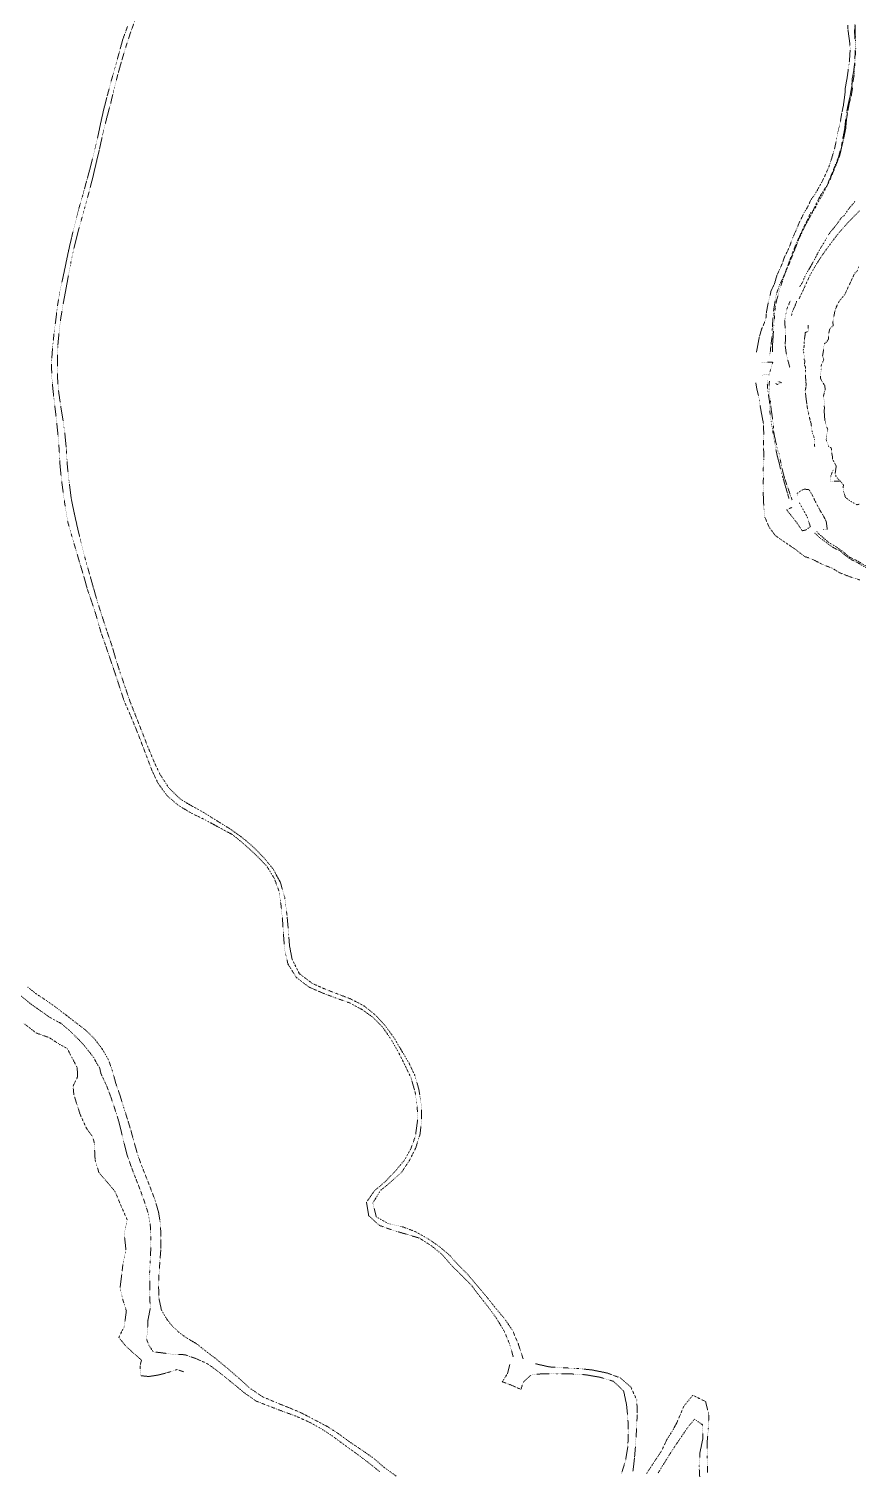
# Model space of a CAD drawing. Extents: x 682410 to 689460, y 7661803 to 7669124.
# Drawn here: x 684830 to 685257, y 7666067 to 7666807 of the extents above; entities that cross this region are included whole.
import ezdxf

# ---------------------------------------------------------------- set-up
doc = ezdxf.new("R2010")
doc.units = 0
doc.header["$MEASUREMENT"] = 0
doc.linetypes.add('DOT', pattern=[0.25, 0, -0.25])
doc.layers.add('02 TOE_Line', color=1, linetype='DOT', lineweight=20)

msp = doc.modelspace()

# ---------------------------------------------------------------- linework, layer by layer
at = {"layer": '02 TOE_Line'}
for points in [[(684880.75, 7666808.5, 4436.52), (684878.37, 7666802, 4435.89), (684876.44, 7666795, 4435.11), (684874.38, 7666787.5, 4434.18), (684872.38, 7666780.5, 4433.26), (684870.38, 7666773, 4432.23), (684868.56, 7666766, 4431.07), (684866.88, 7666758.5, 4429.64), (684865.31, 7666751, 4428.44), (684863.5, 7666743.5, 4427.33), (684861.62, 7666736, 4426.31), (684859.69, 7666729, 4425.52), (684857.81, 7666722, 4424.81), (684855.75, 7666715, 4423.99), (684854, 7666708, 4423.14), (684852.13, 7666700.5, 4422.13), (684850.5, 7666693.5, 4421.14), (684848.94, 7666686, 4420.2), (684847.44, 7666679, 4419.39), (684845.94, 7666672, 4418.39), (684844.75, 7666665, 4417.52), (684843.87, 7666657.5, 4416.62), (684842.94, 7666650.5, 4415.71), (684842.19, 7666643, 4414.62), (684841.69, 7666636, 4413.72), (684841.81, 7666628.5, 4412.81), (684842.5, 7666621, 4412.06), (684843.38, 7666613.5, 4411.42), (684844.25, 7666606, 4410.73), (684845.06, 7666598, 4409.96), (684845.63, 7666591, 4409.24), (684846.06, 7666583, 4408.47), (684846.75, 7666576, 4407.83), (684847.69, 7666569, 4406.89), (684848.69, 7666562, 4405.81), (684850, 7666554, 4404.6), (684852, 7666547, 4403.4), (684854.06, 7666540, 4402.13), (684856.12, 7666533, 4400.76), (684858.25, 7666526, 4399.05), (684860.19, 7666519, 4397.64), (684862.63, 7666512, 4396.22), (684864.88, 7666505, 4394.79), (684867.13, 7666497, 4393.16), (684869.44, 7666490.5, 4392.24), (684871.81, 7666483.5, 4391.31), (684874.38, 7666476, 4390.83), (684876.69, 7666469, 4390.04), (684879.13, 7666461.5, 4389.03), (684882.25, 7666454.5, 4388.17), (684885.31, 7666447, 4387.57), (684888.06, 7666440, 4387.04), (684890.69, 7666433, 4386.62), (684893.38, 7666426, 4386.33), (684896.44, 7666419.5, 4386.24), (684901.13, 7666413, 4386.48), (684907, 7666408, 4386.73), (684913.75, 7666404, 4386.87), (684920.94, 7666400.5, 4386.95), (684928.25, 7666396.5, 4386.86), (684934.81, 7666393, 4386.69), (684940.94, 7666388, 4386.46), (684946.87, 7666382.5, 4386.32), (684952.31, 7666377, 4386.35), (684956.31, 7666370.5, 4386.49), (684958.69, 7666364, 4386.74), (684959.81, 7666356.5, 4387.06), (684960.56, 7666349, 4387.43), (684961, 7666342, 4387.84), (684961.62, 7666334, 4388.14), (684963.31, 7666326.5, 4388.33), (684967.69, 7666319.5, 4388.69), (684974.31, 7666314.5, 4389.17), (684981.31, 7666311.5, 4389.66), (684987.94, 7666309, 4390.12), (684995.06, 7666306.5, 4390.38), (685001.56, 7666303, 4390.63), (685007.12, 7666299, 4391.06), (685012.06, 7666294, 4391.52), (685016.19, 7666288, 4392), (685020, 7666281.5, 4392.51), (685023.5, 7666274.5, 4393.09), (685026.62, 7666268, 4393.81), (685028.81, 7666260.5, 4394.55), (685029.88, 7666253, 4395.42), (685030, 7666246, 4396.51), (685028.94, 7666238, 4398.01), (685026.56, 7666231.5, 4399.73), (685023.19, 7666225.5, 4401.45), (685018.56, 7666220, 4403.45), (685013.31, 7666214.5, 4405.16), (685007.94, 7666210, 4406.22), (685003.75, 7666204, 4406.7), (685004.88, 7666197, 4407.44), (685010.5, 7666192, 4408.75), (685017.44, 7666189.5, 4410.19), (685024.31, 7666187.5, 4411.63), (685031, 7666185.5, 4413.02), (685037.25, 7666181.5, 4414.38), (685042.75, 7666177, 4416.22), (685047.44, 7666171.5, 4417.98), (685052.5, 7666166.5, 4419.62), (685057.56, 7666161.5, 4421.25), (685062.06, 7666155.5, 4422.16), (685066.44, 7666150, 4423.17), (685070.81, 7666144, 4424.34), (685074.69, 7666137.5, 4425.74), (685077.38, 7666131, 4426.85), (685079.25, 7666124.5, 4428.05)], [(685084.31, 7666123.5, 4428.07), (685081.88, 7666131, 4427.12), (685078.94, 7666138, 4426.03), (685074.81, 7666144, 4424.79), (685070.19, 7666149.5, 4423.54), (685065.44, 7666155.5, 4422.48), (685060.75, 7666161, 4421.47), (685056.19, 7666166.5, 4420.11), (685051.19, 7666171.5, 4418.38), (685046.19, 7666177, 4416.74), (685040.81, 7666181.5, 4415.01), (685034.94, 7666185.5, 4413.56), (685028.5, 7666189, 4412.29), (685021.81, 7666191.5, 4410.85), (685014.88, 7666193, 4409.41), (685008.81, 7666196.5, 4407.68), (685007, 7666203.5, 4406.66), (685010.94, 7666210, 4405.87), (685016.44, 7666214.5, 4404.64), (685021.88, 7666219.5, 4402.82), (685025.88, 7666225.5, 4400.95), (685029.13, 7666232, 4399.29), (685031.31, 7666239, 4397.68), (685032.12, 7666246.5, 4396.4), (685031.94, 7666254, 4395.36), (685030.69, 7666262, 4394.49), (685028.69, 7666269, 4393.76), (685025.62, 7666275.5, 4393.11), (685022.06, 7666281.5, 4392.56), (685017.94, 7666288.5, 4391.98), (685013.19, 7666295, 4391.49), (685008, 7666300.5, 4391.02), (685002.38, 7666305, 4390.69), (684995.63, 7666308.5, 4390.32), (684989.12, 7666311, 4390.02), (684982.56, 7666313.5, 4389.53), (684975.88, 7666316.5, 4389.06), (684969.19, 7666321.5, 4388.67), (684965.44, 7666329, 4388.32), (684964.13, 7666336, 4388.1), (684963.56, 7666343.5, 4387.71), (684962.81, 7666352, 4387.22), (684961.69, 7666360.5, 4386.87), (684959.44, 7666368.5, 4386.63), (684955.56, 7666375.5, 4386.41), (684951.06, 7666381, 4386.25), (684945.69, 7666386.5, 4386.31), (684939.81, 7666391.5, 4386.52), (684933.5, 7666396, 4386.74), (684927, 7666400, 4386.89), (684920.62, 7666404, 4386.85), (684914.31, 7666407.5, 4386.77), (684908.31, 7666411, 4386.67), (684902.06, 7666417, 4386.34), (684897.5, 7666424, 4386.25), (684894.44, 7666430.5, 4386.53), (684891.31, 7666438, 4386.91), (684888.19, 7666446, 4387.42), (684885.06, 7666454, 4388.07), (684882.06, 7666461.5, 4388.94), (684879.69, 7666468.5, 4389.86), (684876.94, 7666476.5, 4390.72), (684874.69, 7666483.5, 4391.39), (684872.81, 7666490, 4392.02), (684870.06, 7666498, 4393.11), (684867.81, 7666505, 4394.48), (684865.38, 7666512.5, 4396.1), (684863.38, 7666519.5, 4397.47), (684861.25, 7666527, 4399.06), (684858.94, 7666535, 4400.91), (684856.94, 7666543, 4402.51), (684855.25, 7666550, 4403.78), (684853.44, 7666558, 4405.14), (684851.88, 7666565.5, 4406.43), (684850.81, 7666574, 4407.61), (684849.88, 7666582, 4408.46), (684849.38, 7666590.5, 4409.12), (684848.62, 7666598.5, 4409.97), (684847.62, 7666606, 4410.73), (684846.31, 7666614, 4411.46), (684845.25, 7666621.5, 4412.07), (684844.69, 7666629, 4412.84), (684844.69, 7666636.5, 4413.74), (684844.88, 7666644, 4414.75), (684845.63, 7666652, 4415.82), (684846.5, 7666659, 4416.79), (684847.69, 7666666, 4417.71), (684849, 7666673, 4418.69), (684850.38, 7666680.5, 4419.58), (684851.69, 7666687.5, 4420.43), (684853.19, 7666694.5, 4421.34), (684855.06, 7666702, 4422.32), (684857, 7666709, 4423.3), (684858.94, 7666716, 4424.11), (684861, 7666723.5, 4424.9), (684862.81, 7666730.5, 4425.63), (684864.56, 7666738, 4426.5), (684866.38, 7666745.5, 4427.49), (684868, 7666753, 4428.53), (684869.94, 7666761, 4429.93), (684872.12, 7666769, 4431.31), (684874, 7666777, 4432.62), (684875.81, 7666784, 4433.59), (684877.94, 7666791.5, 4434.55), (684880.06, 7666798.5, 4435.42), (684882.19, 7666805, 4436.12), (684884.88, 7666812.5, 4436.8)], [(685251.39, 7666809.22, 4264.08), (685251.49, 7666806.84, 4263.75), (685251.96, 7666803.43, 4263.34), (685252.46, 7666799.6, 4262.87), (685252.59, 7666796.39, 4262.49), (685252.39, 7666792.94, 4262.08), (685252.16, 7666790.12, 4261.74), (685251.66, 7666786.61, 4261.26), (685251.13, 7666782.65, 4260.81), (685250.08, 7666776.87, 4260.15), (685249.95, 7666774.13, 4259.84), (685249.08, 7666767.61, 4259.1), (685248.26, 7666764.02, 4258.69), (685247.62, 7666759.77, 4258.21), (685246.33, 7666754.49, 4257.6), (685245.26, 7666748.92, 4256.96), (685244.53, 7666745.54, 4256.48), (685243.03, 7666740.51, 4255.98), (685241.75, 7666736.74, 4255.6), (685240.43, 7666733.51, 4255.26), (685238.25, 7666728.95, 4254.78), (685235.91, 7666724.7, 4254.31), (685234.31, 7666722.04, 4254.01), (685232.33, 7666719.34, 4253.63), (685230.96, 7666716.16, 4253.28), (685228.95, 7666712.78, 4252.97), (685226.3, 7666707.53, 4252.36), (685224.83, 7666703.76, 4251.79), (685223.07, 7666700.08, 4251.31), (685221.99, 7666696.94, 4250.98), (685220.76, 7666693.86, 4250.54), (685218.75, 7666689.89, 4250.1), (685217.68, 7666686.75, 4249.63), (685216.3, 7666683.61, 4249.28), (685214.93, 7666680.62, 4248.9), (685213.56, 7666675.97, 4248.63), (685211.95, 7666672.81, 4248.2), (685211.33, 7666670.09, 4247.93), (685210.43, 7666666.48, 4247.19), (685209.76, 7666662.8, 4246.44), (685209.47, 7666661.18, 4246.83), (685209.29, 7666658.62, 4246.46), (685208.38, 7666655.95, 4246.12), (685207.02, 7666652.87, 4245.95), (685205.83, 7666648.82, 4245.41), (685205.08, 7666644.68, 4244.27), (685204.4, 7666641.15, 4243.89)], [(685211.14, 7666639.54, 4242.59), (685211.53, 7666641.47, 4242.9), (685211.75, 7666644, 4243.17), (685212.38, 7666648.74, 4244.03), (685212.54, 7666653.08, 4244.59), (685212.76, 7666656.94, 4245.26), (685213.19, 7666662.18, 4245.87), (685214.03, 7666667.64, 4246.42), (685214.5, 7666670.57, 4247.06), (685214.89, 7666671.67, 4247.15), (685215.31, 7666672.83, 4247.07), (685216.27, 7666675.74, 4247.04), (685217.26, 7666677.67, 4247.85), (685218.98, 7666681.51, 4248.42), (685220.47, 7666685.43, 4248.79), (685221.56, 7666688.48, 4249.04), (685223.31, 7666693.03, 4249.6), (685225.2, 7666697.81, 4250.07), (685226.83, 7666701.33, 4250.73), (685228.91, 7666705.84, 4251.4), (685230.6, 7666709.01, 4251.81), (685232.12, 7666712.64, 4252.16), (685233.19, 7666713.34, 4252.22), (685236.22, 7666719.59, 4253.12), (685237.95, 7666722.7, 4253.49), (685240.71, 7666726.97, 4253.91), (685243.14, 7666732.84, 4254.48), (685244.94, 7666737.3, 4254.79), (685246.67, 7666741.58, 4255.12), (685248.16, 7666747.29, 4255.45), (685248.83, 7666751.04, 4255.89), (685249.84, 7666756.14, 4256.42), (685250.44, 7666762.27, 4256.95), (685251.35, 7666767.49, 4257.88), (685252.54, 7666772.63, 4258.35), (685253.46, 7666777.88, 4259.03), (685253.7, 7666781.9, 4259.59), (685254.42, 7666785.64, 4260.09), (685255.04, 7666790.89, 4261.14), (685255.13, 7666794.92, 4261.81), (685255.2, 7666800.13, 4262.25), (685254.88, 7666805.55, 4262.84), (685254.87, 7666809.85, 4263.53)], [(685212.71, 7666641.29, 4242.8), (685212.61, 7666644.2, 4243.32), (685212.86, 7666647.28, 4243.78), (685213.13, 7666651.84, 4244.57), (685213.26, 7666654.75, 4245.02), (685213.61, 7666658.47, 4245.4), (685213.58, 7666660.98, 4245.83), (685214.17, 7666663.87, 4246.19), (685214.69, 7666667.56, 4246.62), (685215.76, 7666671.05, 4247.2), (685216.52, 7666674.15, 4247.64), (685217.6, 7666677.11, 4248.03), (685219.08, 7666681.49, 4248.46), (685220.09, 7666684.18, 4248.75), (685221.39, 7666686.9, 4249.03), (685222.35, 7666689.37, 4249.42), (685224.4, 7666694.52, 4249.78), (685225.88, 7666698.38, 4250.26), (685227.46, 7666702.04, 4251.02), (685229.91, 7666707.05, 4251.64), (685231.96, 7666710.82, 4252.01), (685234.65, 7666715.4, 4252.89), (685237.09, 7666719.89, 4253.3), (685238.57, 7666722.44, 4253.57), (685240.11, 7666725.41, 4253.9), (685242.42, 7666730.11, 4254.32), (685243.87, 7666733.75, 4254.64), (685245.47, 7666737.71, 4254.91), (685247.26, 7666742.27, 4255.28), (685249.25, 7666750.84, 4256.19), (685250.3, 7666755.95, 4256.59), (685250.74, 7666760.92, 4256.95), (685251.26, 7666763.99, 4257.63), (685252.05, 7666768.66, 4258.16), (685253.2, 7666772.95, 4258.45), (685253.79, 7666776.6, 4258.98), (685254.1, 7666780.36, 4259.68), (685255.04, 7666785.89, 4260.22), (685255.03, 7666789.46, 4261.07), (685255.24, 7666793.36, 4261.78), (685255.45, 7666797.35, 4262.21), (685255.34, 7666801.86, 4262.57), (685255.16, 7666806.17, 4262.93), (685255.11, 7666809.55, 4263.6)], [(685241.26, 7666701.23, 4247.78), (685241.62, 7666701.73, 4247.79), (685241.65, 7666701.76, 4247.79), (685242.53, 7666703, 4247.84), (685242.98, 7666703.53, 4247.86), (685243.5, 7666704.13, 4247.88), (685244.19, 7666705, 4247.91), (685244.63, 7666705.54, 4247.92), (685244.68, 7666705.6, 4247.93), (685245.42, 7666706.51, 4247.95), (685246.52, 7666707.99, 4247.99), (685246.89, 7666708.5, 4248), (685247.1, 7666708.78, 4248.01), (685247.33, 7666709.16, 4248.02), (685247.77, 7666709.9, 4248.04), (685247.95, 7666710.05, 4248.04), (685248.88, 7666710.83, 4248.04), (685249.59, 7666711.42, 4248.03), (685249.98, 7666712, 4248.04), (685250.98, 7666713.46, 4248.04), (685251.19, 7666713.76, 4248.03), (685251.39, 7666714.05, 4248.03), (685252.12, 7666715.07, 4248.02), (685252.4, 7666715.47, 4248.02), (685252.59, 7666715.72, 4248.01), (685253.59, 7666716.83, 4247.95), (685254.04, 7666717.34, 4247.93), (685254.99, 7666718.53, 4247.87)], [(685226.33, 7666668.62, 4246.14), (685228.36, 7666672.81, 4246.3), (685230.35, 7666677.26, 4246.55), (685232.14, 7666681.03, 4246.76), (685234.36, 7666684.93, 4247), (685236.82, 7666688.86, 4247.22), (685239.52, 7666692.79, 4247.39), (685242.4, 7666696.71, 4247.54), (685245.25, 7666700.5, 4247.67), (685248.19, 7666704.1, 4247.77), (685251.24, 7666707.47, 4247.88), (685254.32, 7666710.67, 4247.92), (685257.41, 7666713.76, 4247.86)], [(685240.39, 7666699.75, 4247.72), (685239.4, 7666697.87, 4247.63), (685239, 7666697.22, 4247.61), (685238.74, 7666696.8, 4247.59), (685238.55, 7666696.49, 4247.58), (685238.14, 7666695.82, 4247.55), (685237.54, 7666694.85, 4247.51), (685237.19, 7666694.29, 4247.49), (685236.53, 7666693.08, 4247.43), (685235.74, 7666691.64, 4247.37), (685234.78, 7666689.79, 4247.25), (685234.4, 7666689.05, 4247.2), (685233.47, 7666687.31, 4247.11), (685233.16, 7666686.77, 4247.08), (685232.27, 7666685.22, 4247), (685232.12, 7666684.94, 4246.98), (685231.63, 7666684.07, 4246.93), (685230.7, 7666682.56, 4246.83), (685230.33, 7666681.99, 4246.81), (685229.88, 7666681.3, 4246.78), (685229.78, 7666681.08, 4246.77), (685229.25, 7666679.83, 4246.7), (685229.14, 7666679.56, 4246.68), (685228.83, 7666678.81, 4246.64), (685228.43, 7666677.82, 4246.59), (685228.27, 7666677.42, 4246.56), (685228.08, 7666676.95, 4246.54), (685226.79, 7666675.04, 4246.44), (685226.76, 7666674.99, 4246.44), (685226.5, 7666674.62, 4246.43)], [(685256.92, 7666685, 4229.39), (685256.54, 7666683.68, 4229.02), (685256.21, 7666682.74, 4228.83), (685254.99, 7666681.77, 4228.76), (685253.68, 7666678.93, 4229.35), (685252.38, 7666676.21, 4229.13), (685250.98, 7666673.2, 4228.34), (685249.89, 7666670.78, 4228.65), (685248.2, 7666668.78, 4228.28), (685246.96, 7666667.25, 4228.32), (685245.51, 7666664.4, 4228.34), (685244.69, 7666661.97, 4228.4), (685244.24, 7666659.53, 4228.31), (685243.72, 7666656.7, 4228.2), (685243.83, 7666654.76, 4228.33), (685242.1, 7666653.09, 4228.31), (685241.62, 7666650.92, 4228.31), (685241.39, 7666647.79, 4228.11), (685240.77, 7666646.63, 4228.26), (685239.23, 7666645.29, 4228.59), (685238.95, 7666642.45, 4228.92), (685238.45, 7666639.29, 4229.04), (685238.98, 7666637.18, 4228.69), (685238.5, 7666636.13, 4228.9), (685237.6, 7666633.95, 4229.13), (685237.77, 7666632.06, 4229.24), (685237.33, 7666629.48, 4228.88), (685237.44, 7666627.3, 4228.04), (685238.19, 7666625.99, 4227.67), (685239.62, 7666623.77, 4228.41), (685239.71, 7666621.6, 4228.37), (685239.27, 7666620.13, 4228.33), (685238.94, 7666618.7, 4228.4), (685239.19, 7666616.33, 4228.48), (685239.27, 7666613.46, 4228.16), (685239.36, 7666612.31, 4228.14), (685239.28, 7666610.94, 4228.82), (685239.37, 7666608.17, 4229.43), (685239.66, 7666606.02, 4229.37), (685240.04, 7666604.5, 4229.14), (685240.44, 7666602.79, 4228.7), (685241.07, 7666601.38, 4228.25), (685240.75, 7666600.2, 4228.44), (685240.65, 7666598.65, 4228.82), (685240.24, 7666596.17, 4228.94), (685240.77, 7666594.85, 4228.85), (685241.5, 7666592.68, 4228.49), (685242.85, 7666591.83, 4228.13), (685243.1, 7666590.6, 4227.89), (685243.12, 7666589.32, 4228.1), (685243.46, 7666587.63, 4228.13), (685243.47, 7666586.11, 4228.1), (685244.8, 7666583.69, 4227.91), (685245.44, 7666582.58, 4227.9), (685245.35, 7666581.94, 4227.97), (685245.21, 7666580.89, 4228.02), (685244.9, 7666578.79, 4228.12), (685245.31, 7666577.27, 4228.17), (685246.45, 7666575.95, 4228.27), (685247.67, 7666574.53, 4228.33), (685249.14, 7666572.86, 4228.1), (685249.03, 7666571.38, 4228.67), (685249.24, 7666569.49, 4229.26), (685249.69, 7666567.83, 4229.33), (685250.23, 7666566.45, 4229.06), (685252.14, 7666564.88, 4228.72), (685254.2, 7666563.64, 4228.03), (685256.12, 7666562.66, 4226.99), (685257.44, 7666562.92, 4227.02)], [(685221.81, 7666667.57, 4247.44), (685220, 7666663.12, 4246.64), (685218.91, 7666657.38, 4246.03), (685219.36, 7666650.56, 4244.78), (685219.2, 7666644.35, 4244.34), (685219.8, 7666639.96, 4243.41), (685221.55, 7666633.23, 4242.54)], [(685222.5, 7666660.02, 4245.74), (685222.54, 7666660.97, 4245.78), (685222.8, 7666661.77, 4245.83), (685222.89, 7666662.05, 4245.84), (685223.04, 7666662.35, 4245.86), (685224.08, 7666664.53, 4245.99), (685224.24, 7666664.84, 4246), (685224.39, 7666665.3, 4246.01), (685224.79, 7666666.44, 4246.06), (685224.94, 7666666.86, 4246.07), (685225.1, 7666667.45, 4246.09)], [(685231.03, 7666654.98, 4239), (685231, 7666654.42, 4238.91), (685231.04, 7666654.09, 4238.8), (685231.06, 7666653.36, 4238.63), (685231.07, 7666652.79, 4238.5), (685231.09, 7666652.11, 4238.34), (685231.21, 7666651.94, 4238.23), (685230.48, 7666651.62, 4238.71), (685230.2, 7666651.5, 4238.9), (685230.11, 7666651.46, 4238.95), (685229.48, 7666651.2, 4239.37), (685229.52, 7666650.66, 4239.27), (685229.51, 7666650.63, 4239.27), (685229.38, 7666649.81, 4239.18), (685229.14, 7666648.23, 4239.02), (685229.06, 7666647.37, 4238.91), (685228.97, 7666646.37, 4238.79), (685228.94, 7666645.42, 4238.65), (685228.92, 7666644.51, 4238.51), (685228.91, 7666644.15, 4238.46), (685228.88, 7666643.83, 4238.41), (685228.75, 7666643.36, 4238.42), (685228.67, 7666643.07, 4238.42), (685228.54, 7666642.62, 4238.43), (685228.48, 7666641.98, 4238.4), (685228.65, 7666641.23, 4238.27), (685228.78, 7666640.68, 4238.18), (685228.87, 7666639.48, 4238.05), (685229, 7666637.65, 4237.85), (685229, 7666637.63, 4237.85), (685228.98, 7666637.01, 4237.8), (685229.34, 7666636.6, 4237.5), (685229.3, 7666636.3, 4237.5), (685229.29, 7666636.24, 4237.5), (685229.11, 7666634.99, 4237.5), (685229.11, 7666634.56, 4237.5), (685229.11, 7666634.54, 4237.5), (685229.49, 7666633.71, 4237.22), (685229.55, 7666633.58, 4237.18), (685229.55, 7666632.8, 4237.17), (685229.59, 7666631.8, 4237.16), (685229.59, 7666631.69, 4237.16), (685229.61, 7666631.04, 4237.15), (685229.63, 7666630.52, 4237.14), (685229.66, 7666629.22, 4237.11), (685229.68, 7666628.08, 4237.09), (685229.82, 7666626.21, 4237.04), (685229.92, 7666624.89, 4237), (685229.93, 7666624.81, 4237), (685229.94, 7666624.61, 4236.99), (685229.96, 7666624.47, 4236.99), (685229.86, 7666623.51, 4237.11), (685229.81, 7666623.09, 4237.16), (685229.72, 7666622.59, 4237.25), (685229.48, 7666621.42, 4237.46), (685229.53, 7666620.93, 4237.44), (685229.63, 7666619.99, 4237.41), (685229.86, 7666617.95, 4237.33), (685229.99, 7666616.89, 4237.29), (685230.01, 7666616.73, 4237.28), (685230.3, 7666614.6, 4237.18), (685230.46, 7666613.46, 4237.13), (685230.5, 7666613.18, 4237.11), (685230.71, 7666611.85, 4237.03), (685230.83, 7666611.15, 4236.99), (685231.16, 7666609.74, 4236.87), (685231.3, 7666609.12, 4236.82), (685231.63, 7666607.67, 4236.7), (685231.77, 7666607.09, 4236.65), (685231.78, 7666607, 4236.65), (685231.83, 7666606.79, 4236.63), (685231.85, 7666606.6, 4236.62), (685231.96, 7666606.21, 4236.55), (685232.16, 7666605.59, 4236.43), (685232.48, 7666604.56, 4236.24), (685232.64, 7666603.13, 4236.06), (685232.77, 7666602.11, 4235.93), (685232.99, 7666600.65, 4235.73), (685233.08, 7666600.03, 4235.64), (685233.26, 7666599.38, 4235.53), (685233.28, 7666599.31, 4235.51), (685233.99, 7666597.39, 4235.11), (685234.1, 7666597.11, 4235.05), (685234.19, 7666596.36, 4235.03), (685234.2, 7666596.09, 4235.04), (685234.22, 7666594.69, 4235.04), (685234.22, 7666593.99, 4235.05), (685234.24, 7666593.81, 4235.05), (685234.34, 7666592.7, 4235.09), (685234.36, 7666592.56, 4235.08)], [(685206.92, 7666635.91, 4239.81), (685212.77, 7666635.97, 4239.95), (685211.55, 7666631.68, 4239.43), (685210.85, 7666629.52, 4239.38), (685207.2, 7666629.34, 4239.88)], [(685257.56, 7666523.98, 4232.25), (685252.32, 7666525.65, 4232.93), (685247.03, 7666527.75, 4233.5), (685243.53, 7666529.96, 4233.67), (685238.41, 7666531.9, 4234.29), (685233.57, 7666534.44, 4234.92), (685229.09, 7666536.09, 4235.92), (685224.27, 7666539.82, 4236.04), (685220.4, 7666542.43, 4236.43), (685214.08, 7666546.8, 4236.52), (685210.88, 7666551.22, 4236.7), (685208.75, 7666556.17, 4237), (685208.18, 7666561.2, 4237.52), (685208, 7666565.88, 4237.84), (685207.78, 7666570.42, 4238.33), (685207.95, 7666576.05, 4238.84), (685207.91, 7666581.54, 4239.12), (685208.22, 7666586.23, 4239.2), (685208.03, 7666593.32, 4240.01), (685208.16, 7666598.76, 4240.2), (685207.99, 7666604.48, 4240.72), (685206.96, 7666609.75, 4241.16), (685206.24, 7666613.77, 4241.48), (685205.57, 7666618.23, 4241.64), (685204.55, 7666622.48, 4242.1), (685204.03, 7666625.55, 4242.5)], [(685209.85, 7666626.76, 4241.13), (685210.14, 7666622.3, 4240.96), (685210.54, 7666619.29, 4240.74), (685211.11, 7666615.85, 4240.71), (685211.27, 7666610.53, 4240.28), (685211.97, 7666605.37, 4239.77), (685212.76, 7666600.76, 4239.5), (685213.45, 7666595.7, 4239.13), (685214.51, 7666590.53, 4238.54), (685215.14, 7666587.57, 4238.21), (685216.04, 7666584.36, 4237.86), (685216.79, 7666580.97, 4237.72), (685218.02, 7666576.56, 4237.44), (685219.31, 7666572.13, 4236.85), (685220.32, 7666568.68, 4236.42), (685221.1, 7666565.85, 4236.32)], [(685222.71, 7666565.21, 4235.96), (685221.65, 7666568.17, 4236.54), (685220.32, 7666572.15, 4236.89), (685218.77, 7666576.53, 4237.41), (685217.54, 7666581.27, 4237.66), (685216.63, 7666585.83, 4238.05), (685216.14, 7666589.04, 4238.34), (685215.36, 7666590.35, 4238.37), (685214.66, 7666593.49, 4238.84), (685213.76, 7666597.44, 4239.13), (685213.25, 7666600.27, 4239.46), (685213.16, 7666603.16, 4239.62), (685212.71, 7666606.68, 4240.13), (685211.97, 7666611.68, 4240.18), (685211.63, 7666615.3, 4240.63), (685211.29, 7666618.24, 4240.78), (685210.84, 7666622.21, 4241.1), (685211.07, 7666626.36, 4241.06)], [(685215.33, 7666626.15, 4242.59), (685217.22, 7666625.48, 4242.75), (685217.12, 7666625.29, 4242.57), (685215.04, 7666624.47, 4242.67), (685214.08, 7666625.3, 4242.64)], [(685246.92, 7666574.8, 4227.91), (685242.57, 7666574.71, 4228.24), (685242.65, 7666577.63, 4228.4), (685243.95, 7666580.6, 4228.14)], [(685225.65, 7666567.15, 4236.81), (685225.53, 7666567.73, 4237.09), (685225.27, 7666568.47, 4237.05), (685227.19, 7666569.84, 4237.16), (685228.94, 7666570.69, 4237.14), (685231.52, 7666570.38, 4236.9), (685233.09, 7666567.68, 4236.7), (685234.5, 7666564.71, 4236.54), (685237.05, 7666559.81, 4236.04), (685238.8, 7666556.98, 4236.01), (685240.29, 7666554.18, 4235.76), (685240.82, 7666549.99, 4235.87), (685238.95, 7666549.9, 4236.06)], [(685222.98, 7666561.44, 4233.18), (685219.91, 7666560.05, 4233.25), (685221.55, 7666557.98, 4233.61), (685223.94, 7666554.97, 4232.95), (685225.82, 7666552.48, 4232.64), (685227.94, 7666549.26, 4232.95), (685229.74, 7666549.66, 4232.99), (685232.14, 7666551.34, 4232.76), (685230.49, 7666556.41, 4232.42), (685226.58, 7666563.56, 4232.76)], [(685234.23, 7666548.24, 4235.01), (685236.82, 7666545.73, 4234.97), (685239.58, 7666543.82, 4234.53), (685242.24, 7666541.68, 4233.89), (685245.08, 7666540, 4233.53), (685246.97, 7666539.21, 4233.23), (685249.99, 7666536.72, 4232.54), (685253.54, 7666534.24, 4231.94), (685256.06, 7666533.09, 4231.72), (685260.78, 7666530.23, 4230.94)], [(685260.59, 7666531.16, 4231.25), (685255.99, 7666534, 4231.75), (685252.45, 7666535.56, 4232.25), (685249.6, 7666537.99, 4232.87), (685245.5, 7666540.94, 4233.59), (685241.59, 7666543.26, 4234.3), (685236.04, 7666548.04, 4235.26), (685235.34, 7666549.16, 4235.04)], [(685019, 7666063.14, 4372.67), (685012.85, 7666067.58, 4372.32), (685007.36, 7666072.36, 4372.14), (685001.48, 7666076.43, 4372.26), (684995.26, 7666080.58, 4372.26), (684989.63, 7666084.73, 4372.27), (684983.77, 7666088.56, 4372.06), (684977.01, 7666092.07, 4371.91), (684970.75, 7666095.38, 4371.65), (684963.87, 7666098.32, 4371.09), (684957.11, 7666101, 4370.29), (684950.17, 7666103.99, 4369.38), (684943.8, 7666108.29, 4368.33), (684937.99, 7666113.54, 4367.08), (684932.16, 7666118.58, 4365.95), (684925.81, 7666123.83, 4364.76), (684920.24, 7666128.03, 4363.5), (684916.31, 7666131.2, 4362.91), (684910.97, 7666134.29, 4361.91), (684907.09, 7666137.22, 4361.13), (684904.04, 7666140.06, 4360.53), (684901.3, 7666143.39, 4359.89), (684898.24, 7666148.5, 4359.28), (684897, 7666154.25, 4358.67), (684896.77, 7666160.56, 4357.85), (684896.97, 7666166.74, 4356.87), (684897.41, 7666173.1, 4355.93), (684897.91, 7666179.47, 4354.99), (684898, 7666185.99, 4354.33), (684897.72, 7666192.66, 4353.62), (684896.78, 7666198.77, 4352.92), (684894.96, 7666205.01, 4352.08), (684892.75, 7666210.89, 4351.21), (684890.37, 7666216.9, 4350.58), (684887.95, 7666222.99, 4349.87), (684885.97, 7666228.62, 4349.24), (684884.25, 7666234.47, 4348.67), (684882.58, 7666240.8, 4348.02), (684880.73, 7666246.76, 4347.42), (684878.79, 7666252.84, 4346.78), (684876.8, 7666259.28, 4346.13), (684874.76, 7666265.07, 4345.61), (684873.05, 7666271.38, 4344.75), (684870.9, 7666277.44, 4343.84), (684867.46, 7666283.25, 4343.25), (684863.58, 7666288.25, 4342.75), (684859.09, 7666292.61, 4342.18), (684854.07, 7666296.42, 4341.92), (684849.2, 7666300.21, 4341.36), (684844.3, 7666303.92, 4340.86), (684839.07, 7666307.68, 4340.18), (684833.72, 7666311.17, 4339.72), (684829.14, 7666314.86, 4339.13)], [(685010.52, 7666065.41, 4372.07), (685004.91, 7666069.94, 4372.05), (684999.11, 7666074.33, 4372.14), (684993.17, 7666078.58, 4372.18), (684986.79, 7666083.33, 4372.17), (684980.3, 7666087.63, 4372.09), (684973.99, 7666091.03, 4371.82), (684967.54, 7666093.94, 4371.45), (684960.43, 7666096.5, 4370.67), (684953.65, 7666099.12, 4370.01), (684947.06, 7666101.67, 4369.2), (684941.16, 7666105.76, 4368.19), (684935.66, 7666110.26, 4367.08), (684930.01, 7666114.89, 4365.9), (684924.42, 7666119.16, 4364.86), (684921.6, 7666121.08, 4364.39), (684916.02, 7666123.55, 4363.37), (684910.26, 7666125.56, 4362.39), (684904.15, 7666125.74, 4361.62), (684897.88, 7666126.61, 4361.05), (684894.03, 7666127, 4360.8), (684891.87, 7666130.3, 4360.63), (684890.51, 7666133.64, 4360.47), (684891.04, 7666137.26, 4360.28), (684891.32, 7666143.34, 4359.75), (684892.49, 7666149.44, 4359.2), (684892.21, 7666155.59, 4358.43), (684892.35, 7666161.71, 4357.51), (684892.16, 7666167.73, 4356.56), (684892.49, 7666173.95, 4355.65), (684892.76, 7666180.25, 4354.85), (684892.81, 7666186.45, 4354.09), (684892.47, 7666192.83, 4353.55), (684891.28, 7666198.74, 4352.65), (684889.35, 7666204.72, 4351.74), (684887.14, 7666210.77, 4350.89), (684884.87, 7666216.57, 4350.18), (684882.64, 7666222.43, 4349.6), (684880.58, 7666228.24, 4348.88), (684879.07, 7666234.12, 4348.31), (684877.64, 7666240.08, 4347.67), (684876.09, 7666246.21, 4347.09), (684874.14, 7666252.37, 4346.56), (684872.16, 7666258.26, 4345.87), (684869.9, 7666264.15, 4345.16), (684867.13, 7666270.03, 4344.17), (684866.41, 7666273.16, 4343.8), (684864.9, 7666275.49, 4343.53), (684863.4, 7666278.37, 4343.21), (684861.34, 7666280.98, 4342.93), (684858.6, 7666284.41, 4342.53), (684855.57, 7666287.71, 4342.12), (684851.15, 7666292.06, 4341.54), (684846.57, 7666295.95, 4341.09), (684840.98, 7666298.89, 4340.68), (684835.94, 7666302.47, 4340.14), (684830.94, 7666305.98, 4339.64), (684825.71, 7666310.26, 4339.17)], [(684909.53, 7666116.82, 4358.13), (684906.32, 7666117.91, 4357.72), (684901.6, 7666116.43, 4355.47), (684896.88, 7666115.17, 4353.49), (684891.73, 7666114.34, 4352.21), (684887.23, 7666114.79, 4351.87), (684887.26, 7666119.93, 4354.66), (684887.96, 7666122.77, 4355.98), (684882.5, 7666127.59, 4354.16), (684879.97, 7666129.9, 4353.09), (684876.32, 7666134.48, 4351.28), (684879.11, 7666140.02, 4352.26), (684880.18, 7666147.97, 4352.01), (684878.25, 7666154.27, 4350.02), (684876.97, 7666160.12, 4348.43), (684878.04, 7666168.73, 4347.85), (684878.47, 7666172.6, 4347.55), (684879.97, 7666179.48, 4347.39), (684879.11, 7666187.69, 4345.82), (684880.61, 7666194.97, 4346.35), (684877.18, 7666202.77, 4344.39), (684874.39, 7666209.47, 4343.09), (684870.54, 7666214.06, 4341.16), (684866.04, 7666219.3, 4338.89), (684864.11, 7666225.76, 4338.38), (684863.68, 7666234.54, 4338.67), (684862.83, 7666237.58, 4338.32), (684859.61, 7666242.08, 4336.65), (684856.4, 7666249.16, 4335.14), (684853.18, 7666259.23, 4334.04), (684852.76, 7666263.74, 4334.6), (684855.11, 7666268.45, 4336.57), (684854.9, 7666273.17, 4337.48), (684852.33, 7666278.1, 4337.72), (684849.76, 7666283.03, 4337.96), (684846.11, 7666284.96, 4336.84), (684840.54, 7666288.61, 4335.57), (684833.9, 7666290.96, 4333.6), (684827.47, 7666295.89, 4333.24)], [(685077.5, 7666120.45, 4427.72), (685076.29, 7666115.87, 4428.29), (685073.63, 7666111.65, 4428.27), (685078.8, 7666109.69, 4428.38), (685083.16, 7666107.74, 4428.13), (685084.43, 7666111.44, 4428.2), (685088.23, 7666115.05, 4427.89), (685091.42, 7666115.48, 4427.89), (685094.85, 7666115.8, 4427.36), (685101.97, 7666115.67, 4426.37), (685109.29, 7666115.67, 4425.31), (685116.47, 7666115.25, 4424.23), (685123.67, 7666114.03, 4423.65), (685130.83, 7666111.89, 4423.14), (685136.05, 7666106.91, 4422.47), (685137.57, 7666099.78, 4421.47), (685138.27, 7666092.61, 4420.43), (685138.45, 7666085.41, 4419.14), (685138.23, 7666078.32, 4417.91), (685137.02, 7666071.02, 4416.53), (685134.89, 7666064.26, 4415.41)], [(685090.78, 7666120.89, 4427.57), (685097.94, 7666119.27, 4427.07), (685105.5, 7666118.83, 4425.92), (685112.95, 7666118.44, 4424.73), (685119.94, 7666117.7, 4423.96), (685127.49, 7666116.17, 4423.51), (685134.29, 7666113.67, 4423.03), (685139.73, 7666108.96, 4422.53), (685142.88, 7666102.06, 4421.73), (685143.03, 7666094.62, 4420.72), (685142.71, 7666087.44, 4419.69), (685142.26, 7666079.94, 4418.16), (685141.68, 7666072.72, 4416.72), (685140.86, 7666065.71, 4415.17)], [(685147.74, 7666064.25, 4412.59), (685152.11, 7666070.94, 4411.26), (685155.39, 7666075.81, 4410.38), (685158.35, 7666081.98, 4409.52), (685161.13, 7666086.37, 4408.91), (685163.43, 7666090.59, 4408.35), (685166.99, 7666099, 4407.16), (685171.64, 7666104.71, 4406.65), (685178.24, 7666101.48, 4406.16), (685179.93, 7666094.44, 4405.62), (685179.61, 7666087.17, 4404.83), (685178.95, 7666079.87, 4403.89), (685178.96, 7666072.45, 4403.21), (685179.26, 7666064.95, 4402.74)], [(685153.86, 7666064.85, 4411.72), (685157.64, 7666070.97, 4410.75), (685161.52, 7666077.13, 4409.6), (685165.49, 7666082.98, 4408.44), (685169.57, 7666088.94, 4407.12), (685172.55, 7666092.35, 4406.19), (685176.56, 7666089.6, 4405.26), (685176.82, 7666082.43, 4404.19), (685175.32, 7666075.24, 4403.61), (685174.92, 7666067.94, 4403.13), (685175.31, 7666060.48, 4402.93)]]:
    msp.add_polyline3d(points, dxfattribs=at)

doc.saveas('drawing.dxf')
